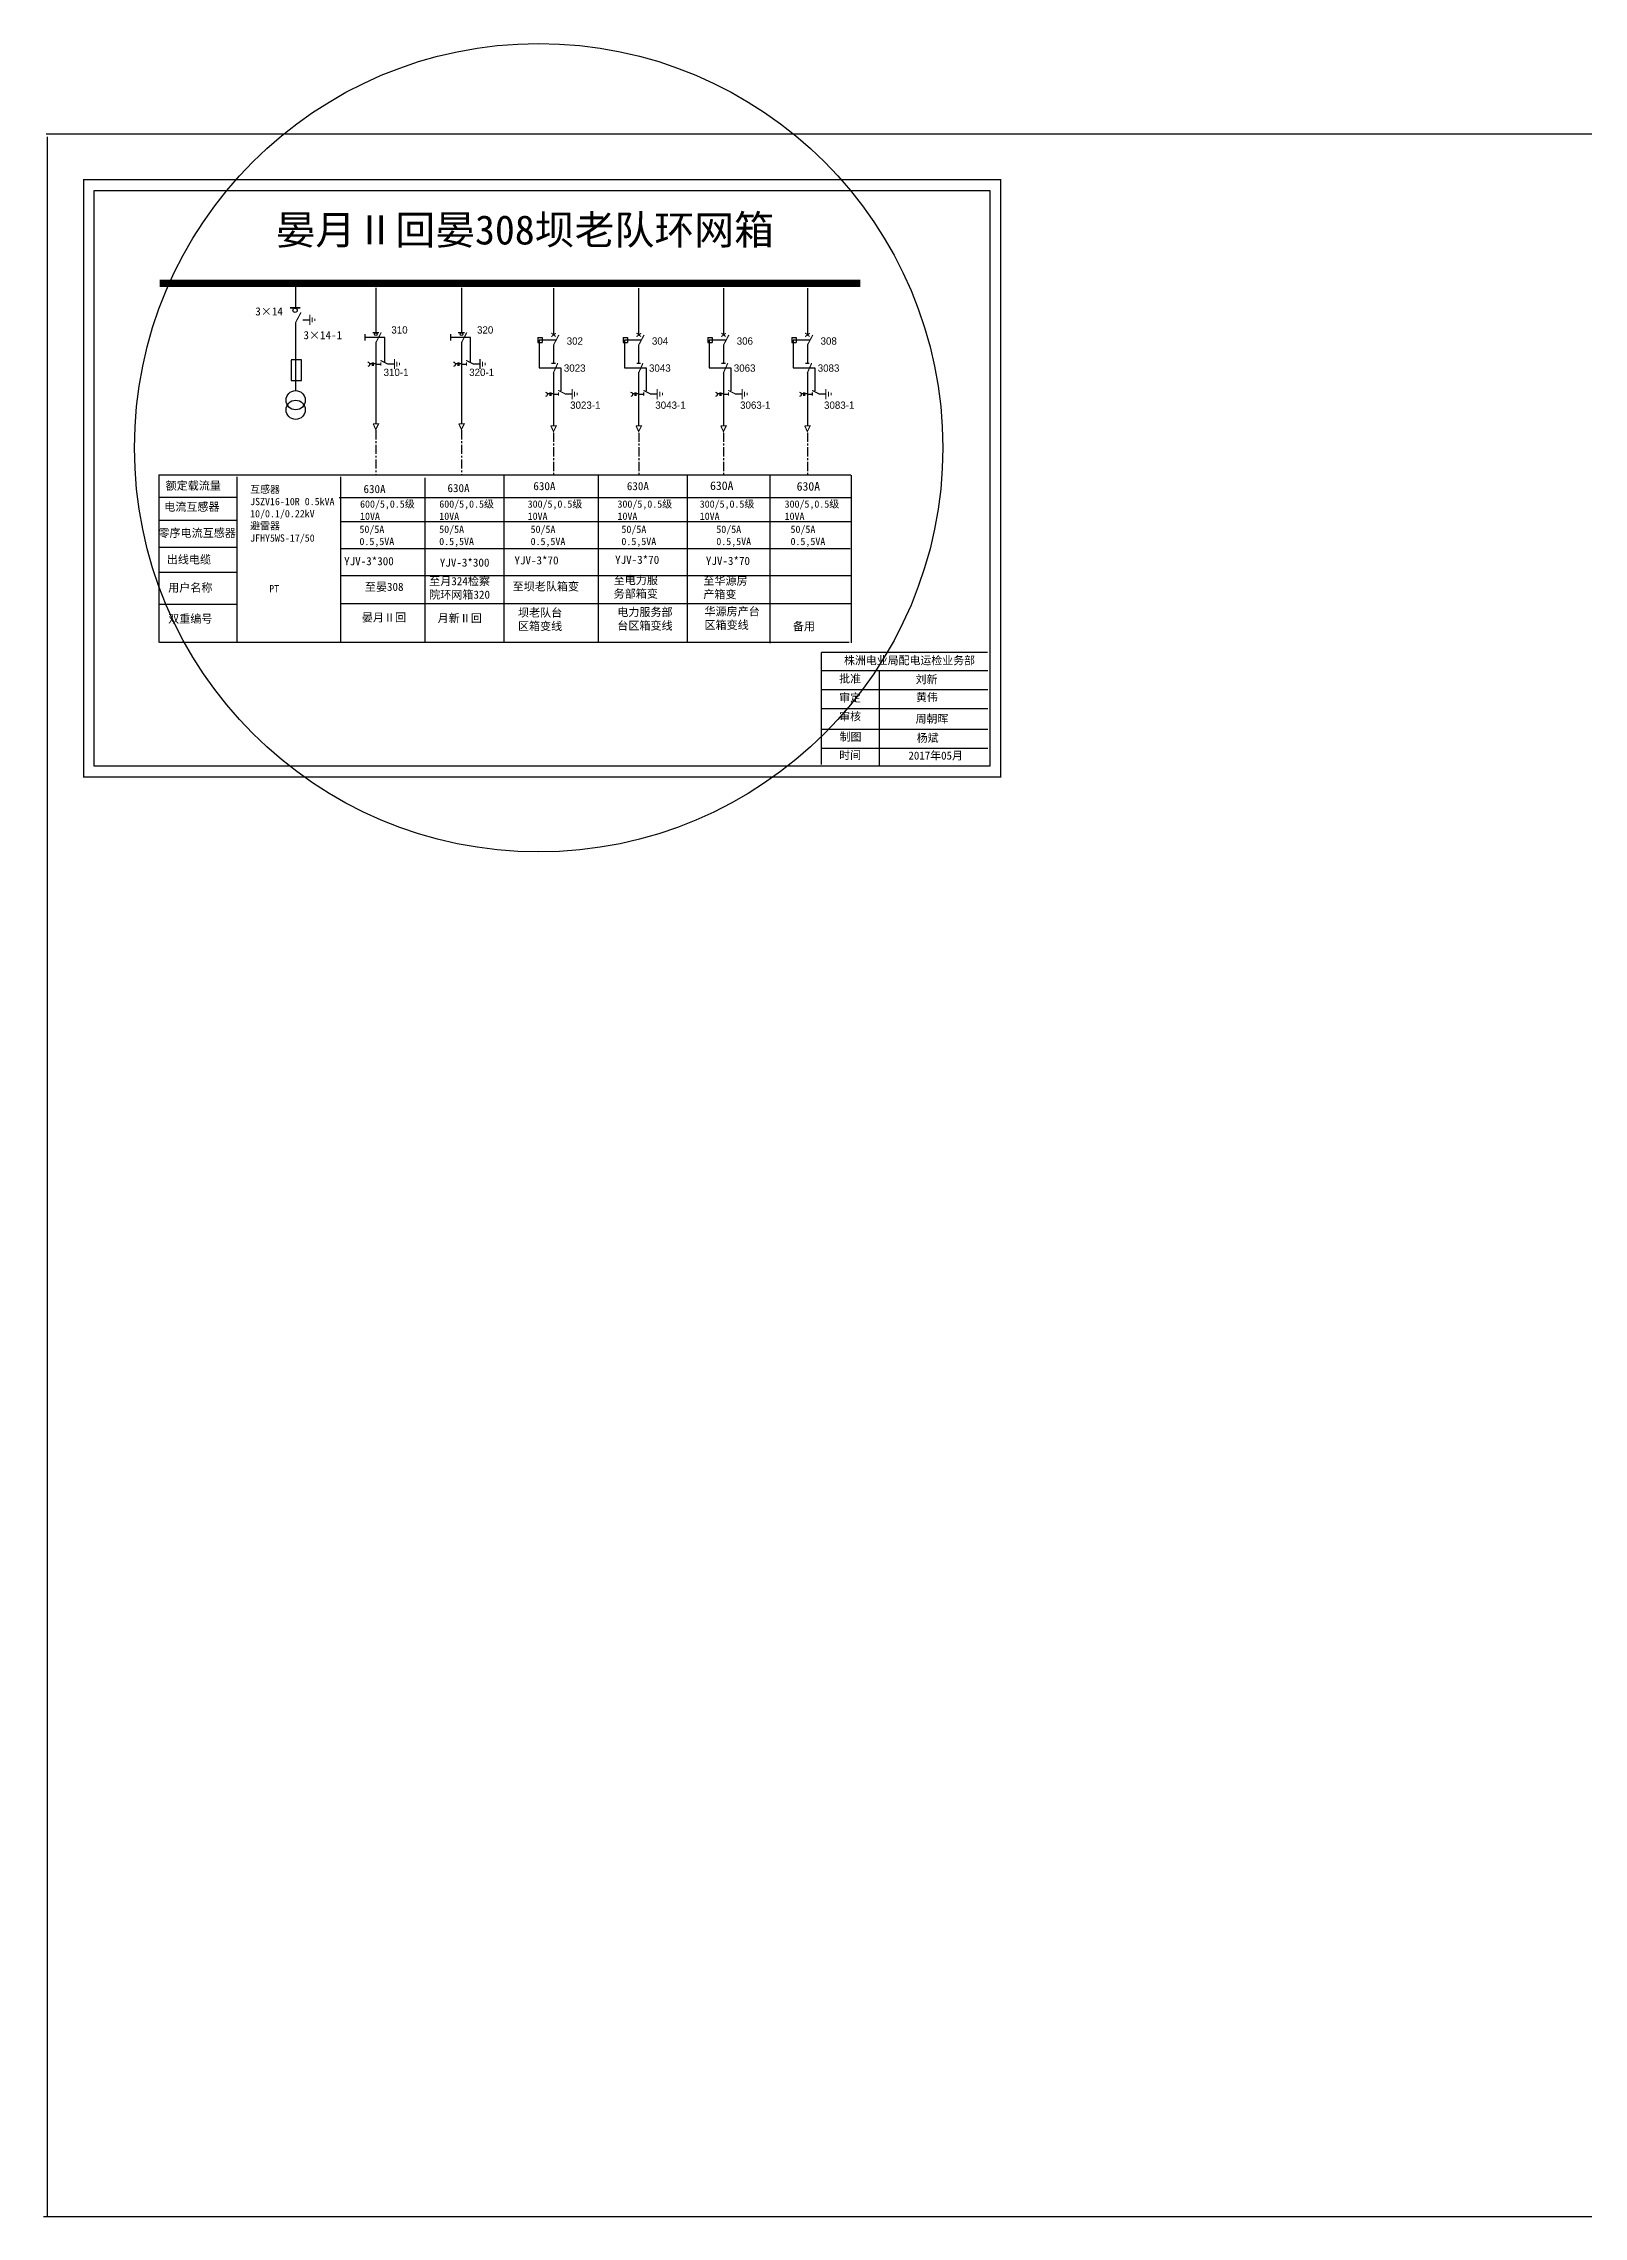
# Model space of a CAD drawing. Extents: x 4599 to 5021, y 3100 to 3397.
# Drawn here: x 4599.5 to 4810.2, y 3099.6 to 3396.9 of the extents above; entities that cross this region are included whole.
import ezdxf

# ---------------------------------------------------------------- set-up
doc = ezdxf.new("R2010")
doc.units = 0
doc.linetypes.add('ACAD_ISO02W100', pattern=[15, 12, -3])
doc.linetypes.add('CENTER', pattern=[2, 1.25, -0.25, 0.25, -0.25])
doc.layers.get('0').update_dxf_attribs({"linetype": 'CONTINUOUS'})
doc.layers.add('2', color=7, linetype='CONTINUOUS')
doc.styles.add('hztxt_txtstyle_0.00_0_0', font='simkai.ttf')
doc.styles.add('hztxt_txtstyle_1.80_0_0', font='', dxfattribs={"height": 1.8, "bigfont": 'hztxt.shx'})
doc.styles.add('hztxt_txtstyle_2.70_0_0', font='simkai.ttf', dxfattribs={"height": 2.7})
doc.styles.add('字体', font='', dxfattribs={"height": 2.5})
doc.styles.get('hztxt_txtstyle_1.80_0_0').set_extended_font_data('hztxt')
doc.styles.get('字体').set_extended_font_data('楷体_GB2312')

# ---------------------------------------------------------------- blocks, each defined once
blk = doc.blocks.new('JD')
for points in [[(-2, 0.2), (-2, -0.2), (2, 0.2), (2, -0.2)], [(1, -1.2), (1, -0.8), (-1, -1.2), (-1, -0.8)], [(-0.5, -1.8), (-0.5, -2.2), (0.5, -1.8), (0.5, -2.2)]]:
    blk.add_trace(points)

msp = doc.modelspace()

# ---------------------------------------------------------------- linework, layer by layer
for p, q in [((4599.88, 3384.5), (5020.88, 3384.5)), ((4600.03, 3099.6), (4600.03, 3384.07)), ((4633.97, 3364.03), (4633.97, 3360.74)), ((4644.96, 3363.42), (4644.96, 3357.31)), ((4656.68, 3363.42), (4656.68, 3357.31)), ((4669.26, 3363.39), (4669.26, 3356.97)), ((4680.92, 3363.39), (4680.92, 3356.97)), ((4692.52, 3363.39), (4692.52, 3356.97)), ((4704, 3363.39), (4704, 3356.97)), ((4634.97, 3359.07), (4635.91, 3359.07)), ((4633.99, 3358.7), (4633.99, 3349.38)), ((4667.13, 3356.63), (4667.73, 3356.63)), ((4667.13, 3356.63), (4667.13, 3355.96)), ((4667.73, 3356.63), (4667.73, 3355.96)), ((4678.79, 3356.63), (4679.39, 3356.63)), ((4678.79, 3356.63), (4678.79, 3355.96)), ((4679.39, 3356.63), (4679.39, 3355.96)), ((4690.39, 3356.63), (4690.99, 3356.63)), ((4690.39, 3356.63), (4690.39, 3355.96)), ((4690.99, 3356.63), (4690.99, 3355.96)), ((4701.87, 3356.63), (4702.47, 3356.63)), ((4701.87, 3356.63), (4701.87, 3355.96)), ((4702.47, 3356.63), (4702.47, 3355.96)), ((4644.96, 3355.95), (4644.96, 3344.85)), ((4656.68, 3355.95), (4656.68, 3344.85)), ((4667.13, 3355.96), (4667.73, 3355.96)), ((4669.26, 3355.61), (4669.26, 3353.14)), ((4678.79, 3355.96), (4679.39, 3355.96)), ((4680.92, 3355.61), (4680.92, 3353.14)), ((4690.39, 3355.96), (4690.99, 3355.96)), ((4692.52, 3355.61), (4692.52, 3353.14)), ((4701.87, 3355.96), (4702.47, 3355.96)), ((4704, 3355.61), (4704, 3353.14)), ((4644.96, 3353), (4645.65, 3353)), ((4646.55, 3353.02), (4647.49, 3353.02)), ((4656.68, 3353), (4657.37, 3353)), ((4658.27, 3353.02), (4659.21, 3353.02)), ((4669.26, 3351.9), (4669.26, 3344.59)), ((4680.92, 3351.9), (4680.92, 3344.59)), ((4692.52, 3351.9), (4692.52, 3344.59)), ((4704, 3351.9), (4704, 3344.59)), ((4669.26, 3348.9), (4669.96, 3348.9)), ((4670.86, 3348.92), (4671.8, 3348.92)), ((4680.92, 3348.9), (4681.61, 3348.9)), ((4682.52, 3348.92), (4683.46, 3348.92)), ((4692.52, 3348.9), (4693.21, 3348.9)), ((4694.11, 3348.92), (4695.05, 3348.92)), ((4704, 3348.9), (4704.69, 3348.9)), ((4705.59, 3348.92), (4706.53, 3348.92)), ((4626.03, 3334.75), (4615.33, 3334.75)), ((4625.99, 3331.6), (4615.29, 3331.6)), ((4625.99, 3327.89), (4615.29, 3327.89)), ((4625.95, 3324.49), (4615.25, 3324.49)), ((4625.99, 3320.09), (4615.29, 3320.09)), ((4599.5, 3099.6), (5020.21, 3099.6))]:
    msp.add_line(p, q)
at = {"linetype": 'ACAD_ISO02W100'}
for p, q in [((4669.56, 3356.28), (4667.32, 3356.28)), ((4667.32, 3356.28), (4667.32, 3352.47)), ((4681.22, 3356.28), (4678.98, 3356.28)), ((4678.98, 3356.28), (4678.98, 3352.47)), ((4692.82, 3356.28), (4690.58, 3356.28)), ((4690.58, 3356.28), (4690.58, 3352.47)), ((4704.3, 3356.28), (4702.06, 3356.28)), ((4702.06, 3356.28), (4702.06, 3352.47)), ((4667.32, 3352.47), (4670.28, 3352.47)), ((4670.28, 3352.47), (4670.28, 3349.33)), ((4678.98, 3352.47), (4681.94, 3352.47)), ((4681.94, 3352.47), (4681.94, 3349.33)), ((4690.58, 3352.47), (4693.53, 3352.47)), ((4693.53, 3352.47), (4693.53, 3349.33)), ((4702.06, 3352.47), (4705.01, 3352.47)), ((4705.01, 3352.47), (4705.01, 3349.33))]:
    msp.add_line(p, q, dxfattribs=at)
at = {"linetype": 'CENTER'}
for p, q in [((4644.96, 3343.95), (4644.96, 3337.82)), ((4656.68, 3343.95), (4656.68, 3337.82)), ((4669.27, 3343.61), (4669.27, 3337.85)), ((4680.93, 3343.61), (4680.93, 3337.85)), ((4692.52, 3343.61), (4692.52, 3337.85)), ((4704, 3343.61), (4704, 3337.85))]:
    msp.add_line(p, q, dxfattribs=at)
at = {"linetype": 'Continuous'}
for p, q in [((4615.27, 3337.83), (4709.93, 3337.83)), ((4615.31, 3314.89), (4615.31, 3337.83)), ((4625.94, 3337.58), (4625.94, 3314.89)), ((4640.14, 3337.58), (4640.14, 3314.89)), ((4651.66, 3337.43), (4651.66, 3314.9)), ((4662.49, 3337.79), (4662.49, 3314.89)), ((4675.38, 3337.79), (4675.38, 3314.89)), ((4687.58, 3337.77), (4687.58, 3314.88)), ((4698.85, 3337.69), (4698.85, 3314.8)), ((4709.98, 3337.81), (4709.98, 3314.87)), ((4639.97, 3334.76), (4709.96, 3334.76)), ((4640.14, 3331.47), (4709.98, 3331.47)), ((4640.14, 3327.79), (4709.87, 3327.79)), ((4640.14, 3324.06), (4710.06, 3324.06)), ((4640.14, 3320.26), (4709.96, 3320.26)), ((4709.72, 3314.89), (4615.38, 3314.89))]:
    msp.add_line(p, q, dxfattribs=at)
at = {"color": 7, "linetype": 'Continuous'}
for p, q in [((4705.92, 3311.08), (4728.67, 3311.08)), ((4705.92, 3308.48), (4728.67, 3308.48)), ((4713.82, 3311.08), (4713.82, 3298.14)), ((4705.92, 3305.89), (4728.67, 3305.89)), ((4705.92, 3303.06), (4728.67, 3303.06)), ((4705.92, 3300.47), (4728.67, 3300.47))]:
    msp.add_line(p, q, dxfattribs=at)
at = {"color": 7, "linetype": 'Continuous', "const_width": 0.182}
msp.add_lwpolyline([(4604.98, 3378.21), (4730.46, 3378.21), (4730.46, 3296.5), (4604.98, 3296.5)], close=True, dxfattribs=at)
at = {"color": 7, "linetype": 'Continuous'}
msp.add_lwpolyline([(4606.45, 3376.73), (4728.98, 3376.73), (4728.98, 3297.98), (4606.45, 3297.98)], close=True, dxfattribs=at)
for points, const_width in [([(4615.38, 3364.03), (4711.23, 3364.03)], 0.998), ([(4633.22, 3360.69), (4634.62, 3360.69)], 0.238), ([(4633.99, 3358.67), (4634.74, 3360.08)], 0.15), ([(4644.52, 3357.29), (4645.4, 3357.29)], 0.15), ([(4644.96, 3355.91), (4645.71, 3357.33)], 0.15), ([(4656.23, 3357.29), (4657.12, 3357.29)], 0.15), ([(4656.68, 3355.91), (4657.42, 3357.33)], 0.15), ([(4668.98, 3356.75), (4669.59, 3357.21)], 0.15), ([(4668.98, 3357.25), (4669.57, 3356.76)], 0.15), ([(4669.26, 3355.57), (4670.01, 3356.99)], 0.15), ([(4680.64, 3356.75), (4681.25, 3357.21)], 0.15), ([(4680.64, 3357.25), (4681.23, 3356.76)], 0.15), ([(4680.92, 3355.57), (4681.67, 3356.99)], 0.15), ([(4692.23, 3356.75), (4692.84, 3357.21)], 0.15), ([(4692.24, 3357.25), (4692.83, 3356.76)], 0.15), ([(4692.52, 3355.57), (4693.27, 3356.99)], 0.15), ([(4703.72, 3357.25), (4704.3, 3356.76)], 0.15), ([(4703.71, 3356.75), (4704.32, 3357.21)], 0.15), ([(4704, 3355.57), (4704.75, 3356.99)], 0.15), ([(4645.61, 3353.5), (4646.61, 3353)], 0.15), ([(4645.65, 3353.23), (4645.65, 3352.77)], 0.15), ([(4657.33, 3353.5), (4658.33, 3353)], 0.15), ([(4657.37, 3353.23), (4657.37, 3352.77)], 0.15), ([(4669, 3353.1), (4669.55, 3353.1)], 0.15), ([(4669.23, 3351.72), (4669.86, 3353.13)], 0.15), ([(4680.65, 3353.1), (4681.21, 3353.1)], 0.15), ([(4680.89, 3351.72), (4681.52, 3353.13)], 0.15), ([(4692.25, 3353.1), (4692.81, 3353.1)], 0.15), ([(4692.49, 3351.72), (4693.12, 3353.13)], 0.15), ([(4703.73, 3353.1), (4704.28, 3353.1)], 0.15), ([(4703.97, 3351.72), (4704.6, 3353.13)], 0.15), ([(4669.92, 3349.4), (4670.92, 3348.9)], 0.15), ([(4669.96, 3349.13), (4669.96, 3348.67)], 0.15), ([(4681.58, 3349.4), (4682.57, 3348.9)], 0.15), ([(4681.61, 3349.13), (4681.61, 3348.67)], 0.15), ([(4693.17, 3349.4), (4694.17, 3348.9)], 0.15), ([(4693.21, 3349.13), (4693.21, 3348.67)], 0.15), ([(4704.65, 3349.4), (4705.65, 3348.9)], 0.15), ([(4704.69, 3349.13), (4704.69, 3348.67)], 0.15), ([(4644.59, 3344.83), (4645.35, 3344.83), (4644.96, 3344.05), (4644.6, 3344.84)], 0.15), ([(4656.31, 3344.83), (4657.07, 3344.83), (4656.68, 3344.05), (4656.32, 3344.84)], 0.15), ([(4668.9, 3344.55), (4669.66, 3344.55), (4669.27, 3343.77), (4668.91, 3344.56)], 0.15), ([(4680.55, 3344.55), (4681.32, 3344.55), (4680.93, 3343.77), (4680.56, 3344.56)], 0.15), ([(4692.15, 3344.55), (4692.91, 3344.55), (4692.52, 3343.77), (4692.16, 3344.56)], 0.15), ([(4703.63, 3344.55), (4704.39, 3344.55), (4704, 3343.77), (4703.64, 3344.56)], 0.15)]:
    msp.add_lwpolyline(points, dxfattribs=dict(const_width=const_width))
for points in [[(4643.45, 3357.07), (4643.45, 3356.23)], [(4655.17, 3357.07), (4655.17, 3356.23)], [(4633.4, 3353.54), (4633.4, 3350.74), (4634.78, 3350.74), (4634.78, 3353.57), (4633.4, 3353.57)], [(4644.45, 3353.22), (4644.45, 3352.77)], [(4644.59, 3353.22), (4644.59, 3352.77)], [(4656.17, 3353.22), (4656.17, 3352.77)], [(4656.31, 3353.22), (4656.31, 3352.77)], [(4644.45, 3353.01), (4644.14, 3353.01)], [(4644.96, 3353.01), (4644.59, 3353.01)], [(4656.17, 3353.01), (4655.86, 3353.01)], [(4656.67, 3353.01), (4656.31, 3353.01)], [(4668.76, 3348.91), (4668.45, 3348.91)], [(4668.76, 3349.12), (4668.76, 3348.66)], [(4668.9, 3349.12), (4668.9, 3348.66)], [(4669.26, 3348.91), (4668.9, 3348.91)], [(4680.42, 3348.91), (4680.1, 3348.91)], [(4680.42, 3349.12), (4680.42, 3348.66)], [(4680.56, 3349.12), (4680.56, 3348.66)], [(4680.92, 3348.91), (4680.56, 3348.91)], [(4692.02, 3348.91), (4691.7, 3348.91)], [(4692.02, 3349.12), (4692.02, 3348.66)], [(4692.16, 3349.12), (4692.16, 3348.66)], [(4692.52, 3348.91), (4692.16, 3348.91)], [(4703.49, 3348.91), (4703.18, 3348.91)], [(4703.49, 3349.12), (4703.49, 3348.66)], [(4703.63, 3349.12), (4703.63, 3348.66)], [(4704, 3348.91), (4703.63, 3348.91)]]:
    msp.add_lwpolyline(points)
at = {"linetype": 'ACAD_ISO02W100'}
for points in [[(4646.19, 3353.24), (4646.19, 3356.65), (4643.45, 3356.65)], [(4657.9, 3353.24), (4657.9, 3356.65), (4655.17, 3356.65)]]:
    msp.add_lwpolyline(points, dxfattribs=at)
for points in [[(4643.87, 3353.27, -0.877934), (4643.88, 3352.66)], [(4655.59, 3353.27, -0.877934), (4655.6, 3352.66)], [(4668.18, 3349.16, -0.877934), (4668.19, 3348.56)], [(4679.83, 3349.16, -0.877934), (4679.85, 3348.56)], [(4691.43, 3349.16, -0.877934), (4691.44, 3348.56)], [(4702.91, 3349.16, -0.877934), (4702.92, 3348.56)]]:
    msp.add_lwpolyline(points, format="xyb")
at = {"color": 7, "linetype": 'Continuous', "const_width": 0.182}
for points in [[(4705.92, 3313.56), (4705.9, 3298.19)], [(4705.92, 3313.56), (4728.67, 3313.56)]]:
    msp.add_lwpolyline(points, dxfattribs=at)
at = {"color": 1}
msp.add_circle((4667.24, 3341.56), 55.29, dxfattribs=at)
for centre, radius in [((4633.92, 3360.36), 0.305), ((4644.96, 3357.08), 0.192), ((4656.68, 3357.08), 0.192)]:
    msp.add_circle(centre, radius)
at = {"layer": '2', "color": 3}
for centre in [(4634, 3348.05), (4634, 3346.74)]:
    msp.add_circle(centre, 1.31, dxfattribs=at)

# ---------------------------------------------------------------- block references
at = {"xscale": 0.3494655254594363, "yscale": 0.3494655254594363, "zscale": 0.3494655254595134, "rotation": 90}
for p in [(4635.93, 3359.05), (4647.51, 3353), (4659.22, 3353), (4671.81, 3348.89), (4683.47, 3348.89), (4695.07, 3348.89), (4706.54, 3348.89)]:
    msp.add_blockref('JD', p, dxfattribs=at)

# ---------------------------------------------------------------- texts
at = {"linetype": 'Continuous', "style": 'hztxt_txtstyle_2.70_0_0'}
for s, p in [('3×14', (4628.48, 3359.65)), ('3×14-1', (4635.07, 3356.4))]:
    msp.add_text(s, height=1.109, dxfattribs=at).set_placement(p)
at = {"style": 'hztxt_txtstyle_1.80_0_0'}
for s, p in [('310', (4647.09, 3357.17)), ('320', (4658.81, 3357.17)), ('302', (4671.08, 3355.65)), ('304', (4682.74, 3355.65)), ('306', (4694.34, 3355.65)), ('308', (4705.81, 3355.65)), ('310-1', (4646.03, 3351.37)), ('320-1', (4657.74, 3351.37)), ('3023', (4670.69, 3351.95)), ('3043', (4682.34, 3351.95)), ('3063', (4693.94, 3351.95)), ('3083', (4705.42, 3351.95)), ('3023-1', (4671.55, 3346.88)), ('3043-1', (4683.2, 3346.88)), ('3063-1', (4694.8, 3346.88)), ('3083-1', (4706.28, 3346.88))]:
    msp.add_text(s, height=0.998, dxfattribs=at).set_placement(p)
at = {"color": 7, "linetype": 'Continuous', "attachment_point": 1, "style": '字体'}
for s, insert, char_height, width in [('{\\fSimSun|b0|i0|c134|p2;\\C0;晏月Ⅱ回晏308坝老队环网箱}', (4631.26, 3373.36), 4, 92.6743), ('株洲电业局配电运检业务部', (4709.02, 3313.01), 1.0944, 29.9201), ('{\\fKaiTi_GB2312|b0|i0|c134|p49;批准}', (4708.36, 3310.51), 1.0944, 8.5588), ('{\\fSimSun|b0|i0|c134|p2;刘新}', (4718.81, 3310.41), 1.0944, 8.5588), ('\\f\uffbfﾬￌﾣﾤ_GB2312|b0|i0|c134|p49;审定', (4708.36, 3307.91), 1.0944, 8.5588), ('黄伟', (4718.87, 3307.97), 1.094, 8.5588), ('\\f\uffbfﾬￌﾣﾤ_GB2312|b0|i0|c134|p49;制图', (4708.42, 3302.56), 1.0944, 8.5588), ('\\f\uffbfﾬￌﾣﾤ_GB2312|b0|i0|c134|p49;审核', (4708.36, 3305.34), 1.0944, 8.5588), ('周朝晖', (4718.81, 3305.03), 1.094, 8.5588), ('{\\fSimSun|b0|i0|c134|p2;杨斌}', (4718.97, 3302.4), 1.0944, 8.5588), ('\\f\uffbfﾬￌﾣﾤ_GB2312|b0|i0|c134|p49;时间', (4708.36, 3300.05), 1.0944, 8.5588), ('2017{\\fSimSun|b0|i0|c134|p2;年}05{\\fSimSun|b0|i0|c134|p2;月}', (4717.83, 3299.99), 1.0944, 16.0081)]:
    msp.add_mtext(s, dxfattribs=dict(at, insert=insert, char_height=char_height, width=width))
at = {"linetype": 'Continuous', "attachment_point": 1}
for s, insert, char_height, width, style in [('{\\fSimSun|b0|i0|c134|p2;额定载流量}', (4616.21, 3336.92), 1.1094, 17.8852, 'hztxt_txtstyle_2.70_0_0'), ('\\A1;{\\fSimSun|b0|i0|c134|p2;互感器\\PJSZV16-10R 0.5kVA\\P10/0.1/0.22kV\\P避雷器\\PJFHY5WS-17/50}', (4627.77, 3336.36), 0.9985, 18.4113, 'hztxt_txtstyle_2.70_0_0'), ('{\\fSimSun|b0|i0|c134|p2;630A}', (4643.28, 3336.46), 1.1094, 17.8852, 'hztxt_txtstyle_2.70_0_0'), ('{\\fSimSun|b0|i0|c134|p2;630A}', (4654.77, 3336.59), 1.1094, 17.8852, 'hztxt_txtstyle_2.70_0_0'), ('{\\fSimSun|b0|i0|c134|p2;630A}', (4666.52, 3336.86), 1.1094, 17.8852, 'hztxt_txtstyle_2.70_0_0'), ('{\\fSimSun|b0|i0|c134|p2;630A}', (4679.31, 3336.86), 1.1094, 17.8852, 'hztxt_txtstyle_2.70_0_0'), ('{\\fSimSun|b0|i0|c134|p2;630A}', (4690.69, 3336.95), 1.1757, 9.454, 'hztxt_txtstyle_0.00_0_0'), ('{\\fSimSun|b0|i0|c134|p2;630A}', (4702.54, 3336.86), 1.1757, 9.454, 'hztxt_txtstyle_0.00_0_0'), ('{\\fSimSun|b0|i0|c134|p2;电流互感器}', (4616.02, 3334.03), 1.1094, 17.8852, 'hztxt_txtstyle_2.70_0_0'), ('\\A1;{\\fSimSun|b0|i0|c134|p2;600/5,0.5级\\P10VA}', (4642.81, 3334.35), 0.9985, 18.4113, 'hztxt_txtstyle_2.70_0_0'), ('\\A1;{\\fSimSun|b0|i0|c134|p2;600/5,0.5级\\P10VA}', (4653.65, 3334.35), 0.9985, 18.4113, 'hztxt_txtstyle_2.70_0_0'), ('\\A1;{\\fSimSun|b0|i0|c134|p2;300/5,0.5级\\P10VA}', (4665.74, 3334.35), 0.9985, 18.4113, 'hztxt_txtstyle_2.70_0_0'), ('\\A1;{\\fSimSun|b0|i0|c134|p2;300/5,0.5级\\P10VA}', (4678.03, 3334.35), 0.9985, 18.4113, 'hztxt_txtstyle_2.70_0_0'), ('\\A1;{\\fSimSun|b0|i0|c134|p2;300/5,0.5级\\P10VA}', (4689.28, 3334.35), 0.9985, 18.4113, 'hztxt_txtstyle_2.70_0_0'), ('\\A1;{\\fSimSun|b0|i0|c134|p2;300/5,0.5级\\P10VA}', (4700.89, 3334.35), 0.9985, 18.4113, 'hztxt_txtstyle_2.70_0_0'), ('{\\fSimSun|b0|i0|c134|p2;零序电流互感器}', (4615.23, 3330.45), 1.1094, 17.8852, 'hztxt_txtstyle_2.70_0_0'), ('{\\fSimSun|b0|i0|c134|p2;50/5A\\P0.5,5VA}', (4642.73, 3330.9), 0.9985, 17.8852, 'hztxt_txtstyle_2.70_0_0'), ('{\\fSimSun|b0|i0|c134|p2;50/5A\\P0.5,5VA}', (4653.64, 3330.9), 0.9985, 17.8852, 'hztxt_txtstyle_2.70_0_0'), ('{\\fSimSun|b0|i0|c134|p2;50/5A\\P0.5,5VA}', (4666.14, 3330.9), 0.9985, 17.8852, 'hztxt_txtstyle_2.70_0_0'), ('{\\fSimSun|b0|i0|c134|p2;50/5A\\P0.5,5VA}', (4678.57, 3330.9), 0.9985, 17.8852, 'hztxt_txtstyle_2.70_0_0'), ('{\\fSimSun|b0|i0|c134|p2;50/5A\\P0.5,5VA}', (4691.55, 3330.9), 0.9985, 17.8852, 'hztxt_txtstyle_2.70_0_0'), ('{\\fSimSun|b0|i0|c134|p2;50/5A\\P0.5,5VA}', (4701.7, 3330.9), 0.9985, 17.8852, 'hztxt_txtstyle_2.70_0_0'), ('{\\fSimSun|b0|i0|c134|p2;出线电缆}', (4616.37, 3326.82), 1.1094, 17.8852, 'hztxt_txtstyle_2.70_0_0'), ('{\\fSimSun|b0|i0|c134|p2;YJV-3*300 }', (4640.63, 3326.59), 1.1094, 17.8852, 'hztxt_txtstyle_2.70_0_0'), ('{\\fSimSun|b0|i0|c134|p2;YJV-3*300 }', (4653.72, 3326.4), 1.1094, 17.8852, 'hztxt_txtstyle_2.70_0_0'), ('{\\fSimSun|b0|i0|c134|p2;YJV-3*70 }', (4663.93, 3326.7), 1.1094, 17.8852, 'hztxt_txtstyle_2.70_0_0'), ('{\\fSimSun|b0|i0|c134|p2;YJV-3*70 }', (4677.7, 3326.78), 1.1094, 17.8852, 'hztxt_txtstyle_2.70_0_0'), ('{\\fSimSun|b0|i0|c134|p2;YJV-3*70 }', (4690.12, 3326.63), 1.1094, 17.8852, 'hztxt_txtstyle_2.70_0_0'), ('{\\fSimSun|b0|i0|c134|p2;至月324检察院环网箱320}', (4652.27, 3323.86), 1.1094, 8.5943, 'hztxt_txtstyle_2.70_0_0'), ('{\\fSimSun|b0|i0|c134|p2;至电力服务部箱变}', (4677.5, 3323.99), 1.1094, 6.9241, 'hztxt_txtstyle_2.70_0_0'), ('{\\fSimSun|b0|i0|c134|p2;至华源房产箱变}', (4689.77, 3323.91), 1.1094, 6.9994, 'hztxt_txtstyle_2.70_0_0'), ('{\\fSimSun|b0|i0|c134|p2;用户名称}', (4616.56, 3322.97), 1.1094, 17.8852, 'hztxt_txtstyle_2.70_0_0'), ('{\\fSimSun|b0|i0|c134|p2;PT}', (4630.38, 3322.77), 1.0024, 7.7986, 'hztxt_txtstyle_0.00_0_0'), ('{\\fSimSun|b0|i0|c134|p2;至晏308}', (4643.47, 3323.08), 1.1094, 9.6036, 'hztxt_txtstyle_2.70_0_0'), ('{\\fSimSun|b0|i0|c134|p2;至坝老队箱变}', (4663.68, 3323.13), 1.1094, 13.6226, 'hztxt_txtstyle_2.70_0_0'), ('{\\fSimSun|b0|i0|c134|p2;双重编号}', (4616.56, 3318.71), 1.1094, 17.8852, 'hztxt_txtstyle_2.70_0_0'), ('{\\fSimSun|b0|i0|c134|p2;晏月Ⅱ回}', (4643.06, 3318.89), 1.1094, 17.8852, 'hztxt_txtstyle_2.70_0_0'), ('{\\fSimSun|b0|i0|c134|p2;月新Ⅱ回}', (4653.42, 3318.79), 1.1094, 17.8852, 'hztxt_txtstyle_2.70_0_0'), ('{\\fSimSun|b0|i0|c134|p2;坝老队台区箱变线}', (4664.41, 3319.55), 1.1094, 7.4257, 'hztxt_txtstyle_2.70_0_0'), ('{\\fSimSun|b0|i0|c134|p2;电力服务部台区箱变线}', (4678, 3319.62), 1.1094, 7.9998, 'hztxt_txtstyle_2.70_0_0'), ('{\\fSimSun|b0|i0|c134|p2;华源房产台区箱变线}', (4689.93, 3319.71), 1.1094, 7.5773, 'hztxt_txtstyle_2.70_0_0'), ('{\\fSimSun|b0|i0|c134|p2;备用}', (4702.02, 3317.68), 1.1094, 17.8852, 'hztxt_txtstyle_2.70_0_0')]:
    msp.add_mtext(s, dxfattribs=dict(at, insert=insert, char_height=char_height, width=width, style=style))

doc.saveas('drawing.dxf')
